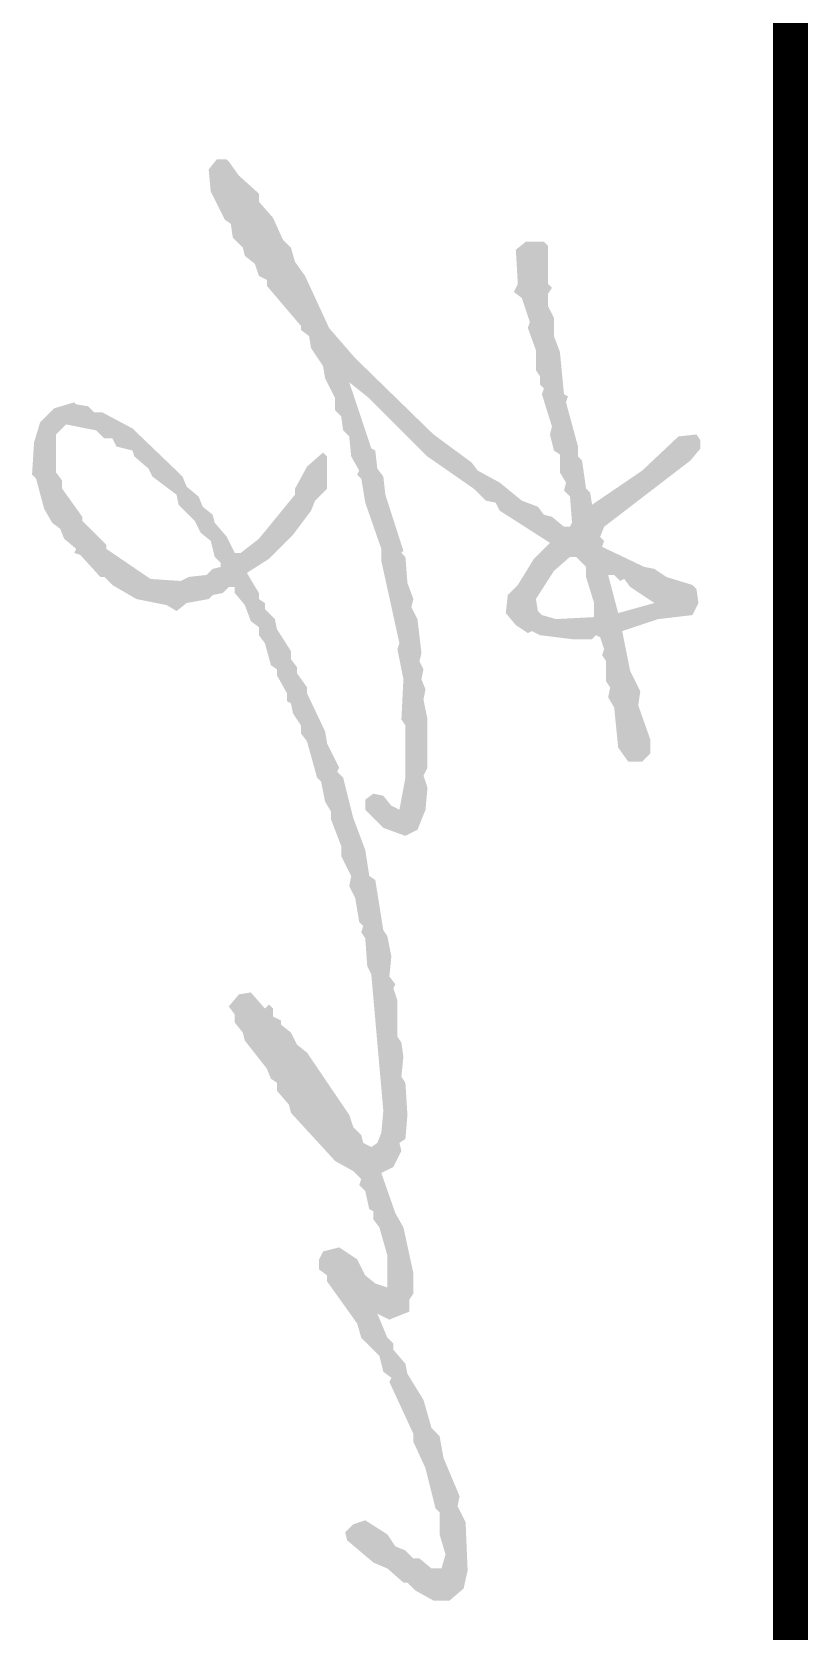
# Model space of a CAD drawing. Extents: x 1188826 to 1909461, y 608442 to 1651179.
# Drawn here: x 1314569.2 to 1314723.8, y 622438.2 to 622757 of the extents above; entities that cross this region are included whole.
import ezdxf

# ---------------------------------------------------------------- set-up
doc = ezdxf.new("R2010")
doc.units = 0
doc.header["$LTSCALE"] = 1000
doc.header["$MEASUREMENT"] = 0
doc.layers.add('图框', color=140, linetype='Continuous')
doc.layers.add('签名', color=7, linetype='Continuous', lineweight=18)

# ---------------------------------------------------------------- blocks, each defined once
blk = doc.blocks.new('tq123')
at = {"layer": '签名'}
h = blk.add_hatch(color=2, dxfattribs=at)
h.dxf.hatch_style = 1
h.paths.add_polyline_path([(-1585.3, 9818.7), (-1585.3, 9824.7), (-1579.3, 9830.7), (-1581.3, 9834.7), (-1573.3, 9840.7), (-1557.3, 9864.7), (-1547.3, 9828.7)], flags=16)
h.paths.add_polyline_path([(-1603.3, 9780.7), (-1603.3, 9786.7), (-1593.3, 9796.7), (-1583.3, 9796.7), (-1557.3, 9804.7), (-1543.3, 9804.7), (-1541.3, 9766.7), (-1545.3, 9752.7), (-1549.3, 9748.7), (-1561.3, 9746.7), (-1589.3, 9764.7)], flags=16)
h.paths.add_polyline_path([(-1735.3, 9278.7), (-1729.3, 9308.7), (-1721.3, 9316.7), (-1721.3, 9324.7), (-1713.3, 9328.7), (-1709.3, 9344.7), (-1703.3, 9346.7), (-1691.3, 9360.7), (-1683.3, 9364.7), (-1665.3, 9388.7), (-1655.3, 9390.7), (-1639.3, 9406.7), (-1627.3, 9412.7), (-1619.3, 9422.7), (-1603.3, 9426.7), (-1597.3, 9432.7), (-1593.3, 9432.7), (-1591.3, 9424.7), (-1585.3, 9418.7), (-1583.3, 9400.7), (-1579.3, 9392.7), (-1581.3, 9362.7), (-1611.3, 9318.7), (-1615.3, 9318.7), (-1639.3, 9294.7), (-1643.3, 9294.7), (-1671.3, 9274.7), (-1679.3, 9274.7), (-1687.3, 9268.7), (-1725.3, 9268.7)], flags=16)
h.paths.add_polyline_path([(-1755.3, 9288.7), (-1757.3, 9286.7), (-1751.3, 9266.7), (-1737.3, 9252.7), (-1717.3, 9246.7), (-1685.3, 9244.7), (-1681.3, 9248.7), (-1651.3, 9256.7), (-1637.3, 9264.7), (-1631.3, 9272.7), (-1621.3, 9276.7), (-1611.3, 9288.7), (-1607.3, 9286.7), (-1605.3, 9292.7), (-1583.3, 9312.7), (-1583.3, 9316.7), (-1575.3, 9324.7), (-1561.3, 9348.7), (-1555.3, 9378.7), (-1549.3, 9388.7), (-1557.3, 9398.7), (-1561.3, 9420.7), (-1565.3, 9424.7), (-1567.3, 9434.7), (-1573.3, 9440.7), (-1573.3, 9446.7), (-1567.3, 9446.7), (-1555.3, 9456.7), (-1539.3, 9462.7), (-1533.3, 9470.7), (-1525.3, 9470.7), (-1517.3, 9476.7), (-1495.3, 9482.7), (-1491.3, 9488.7), (-1485.3, 9488.7), (-1467.3, 9498.7), (-1459.3, 9498.7), (-1457.3, 9502.7), (-1447.3, 9504.7), (-1435.3, 9512.7), (-1427.3, 9512.7), (-1419.3, 9518.7), (-1383.3, 9528.7), (-1379.3, 9532.7), (-1359.3, 9536.7), (-1349.3, 9542.7), (-1341.3, 9542.7), (-1315.3, 9552.7), (-1305.3, 9552.7), (-1285.3, 9562.7), (-1275.3, 9560.7), (-1263.3, 9566.7), (-1239.3, 9570.7), (-1235.3, 9574.7), (-1229.3, 9572.7), (-1223.3, 9576.7), (-1195.3, 9578.7), (-1187.3, 9582.7), (-1051.3, 9594.7), (-1029.3, 9592.7), (-1019.3, 9588.7), (-1015.3, 9582.7), (-1019.3, 9574.7), (-1027.3, 9572.7), (-1035.3, 9564.7), (-1047.3, 9560.7), (-1109.3, 9518.7), (-1117.3, 9508.7), (-1129.3, 9502.7), (-1137.3, 9492.7), (-1141.3, 9492.7), (-1145.3, 9484.7), (-1153.3, 9484.7), (-1157.3, 9480.7), (-1153.3, 9476.7), (-1169.3, 9462.7), (-1167.3, 9450.7), (-1155.3, 9440.7), (-1147.3, 9446.7), (-1139.3, 9446.7), (-1129.3, 9454.7), (-1121.3, 9456.7), (-1093.3, 9478.7), (-1083.3, 9482.7), (-1079.3, 9488.7), (-1071.3, 9488.7), (-1057.3, 9500.7), (-1049.3, 9502.7), (-1001.3, 9546.7), (-991.3, 9564.7), (-983.3, 9572.7), (-977.3, 9570.7), (-971.3, 9576.7), (-953.3, 9580.7), (-951.3, 9584.7), (-943.3, 9584.7), (-935.3, 9590.7), (-907.3, 9598.7), (-875.3, 9598.7), (-879.3, 9586.7), (-887.3, 9576.7), (-903.3, 9568.7), (-915.3, 9550.7), (-911.3, 9534.7), (-903.3, 9530.7), (-893.3, 9530.7), (-887.3, 9538.7), (-881.3, 9538.7), (-839.3, 9568.7), (-825.3, 9572.7), (-807.3, 9590.7), (-791.3, 9594.7), (-785.3, 9602.7), (-781.3, 9600.7), (-729.3, 9624.7), (-721.3, 9624.7), (-695.3, 9636.7), (-655.3, 9646.7), (-651.3, 9650.7), (-629.3, 9650.7), (-609.3, 9656.7), (-595.3, 9652.7), (-595.3, 9642.7), (-605.3, 9630.7), (-605.3, 9624.7), (-613.3, 9616.7), (-617.3, 9606.7), (-629.3, 9598.7), (-643.3, 9576.7), (-639.3, 9564.7), (-631.3, 9556.7), (-623.3, 9558.7), (-601.3, 9584.7), (-595.3, 9598.7), (-581.3, 9614.7), (-581.3, 9618.7), (-573.3, 9626.7), (-563.3, 9644.7), (-563.3, 9660.7), (-575.3, 9674.7), (-593.3, 9678.7), (-641.3, 9676.7), (-657.3, 9668.7), (-667.3, 9670.7), (-705.3, 9654.7), (-727.3, 9650.7), (-735.3, 9642.7), (-763.3, 9634.7), (-789.3, 9618.7), (-799.3, 9616.7), (-813.3, 9604.7), (-819.3, 9604.7), (-825.3, 9598.7), (-849.3, 9588.7), (-843.3, 9600.7), (-851.3, 9620.7), (-863.3, 9620.7), (-869.3, 9624.7), (-889.3, 9624.7), (-935.3, 9614.7), (-949.3, 9606.7), (-989.3, 9592.7), (-995.3, 9604.7), (-1011.3, 9612.7), (-1019.3, 9610.7), (-1023.3, 9616.7), (-1047.3, 9618.7), (-1079.3, 9616.7), (-1085.3, 9612.7), (-1105.3, 9614.7), (-1119.3, 9612.7), (-1125.3, 9608.7), (-1161.3, 9608.7), (-1173.3, 9604.7), (-1177.3, 9606.7), (-1185.3, 9600.7), (-1205.3, 9602.7), (-1225.3, 9598.7), (-1231.3, 9594.7), (-1281.3, 9586.7), (-1285.3, 9580.7), (-1311.3, 9576.7), (-1343.3, 9564.7), (-1383.3, 9554.7), (-1389.3, 9548.7), (-1393.3, 9550.7), (-1417.3, 9538.7), (-1429.3, 9536.7), (-1467.3, 9518.7), (-1473.3, 9518.7), (-1487.3, 9508.7), (-1493.3, 9508.7), (-1501.3, 9502.7), (-1509.3, 9502.7), (-1531.3, 9488.7), (-1541.3, 9486.7), (-1551.3, 9476.7), (-1557.3, 9476.7), (-1561.3, 9470.7), (-1567.3, 9470.7), (-1587.3, 9458.7), (-1601.3, 9480.7), (-1625.3, 9504.7), (-1649.3, 9522.7), (-1659.3, 9526.7), (-1671.3, 9538.7), (-1703.3, 9538.7), (-1707.3, 9534.7), (-1693.3, 9518.7), (-1671.3, 9506.7), (-1665.3, 9506.7), (-1621.3, 9470.7), (-1607.3, 9452.7), (-1607.3, 9446.7), (-1623.3, 9438.7), (-1637.3, 9426.7), (-1645.3, 9424.7), (-1653.3, 9414.7), (-1663.3, 9410.7), (-1673.3, 9398.7), (-1683.3, 9394.7), (-1731.3, 9344.7), (-1747.3, 9314.7), (-1747.3, 9306.7), (-1753.3, 9300.7)])
h.paths.add_polyline_path([(-1997.3, 9440.7), (-1999.3, 9438.7), (-1999.3, 9428.7), (-1989.3, 9420.7), (-1967.3, 9422.7), (-1939.3, 9436.7), (-1935.3, 9442.7), (-1921.3, 9444.7), (-1911.3, 9454.7), (-1903.3, 9456.7), (-1895.3, 9466.7), (-1883.3, 9470.7), (-1879.3, 9478.7), (-1873.3, 9478.7), (-1833.3, 9512.7), (-1829.3, 9512.7), (-1823.3, 9520.7), (-1811.3, 9522.7), (-1793.3, 9534.7), (-1781.3, 9536.7), (-1761.3, 9546.7), (-1749.3, 9546.7), (-1743.3, 9552.7), (-1729.3, 9554.7), (-1723.3, 9560.7), (-1703.3, 9562.7), (-1689.3, 9570.7), (-1685.3, 9568.7), (-1681.3, 9572.7), (-1657.3, 9576.7), (-1611.3, 9592.7), (-1599.3, 9592.7), (-1517.3, 9610.7), (-1511.3, 9608.7), (-1481.3, 9614.7), (-1441.3, 9612.7), (-1435.3, 9616.7), (-1383.3, 9616.7), (-1351.3, 9610.7), (-1355.3, 9602.7), (-1365.3, 9594.7), (-1367.3, 9584.7), (-1361.3, 9576.7), (-1351.3, 9576.7), (-1333.3, 9594.7), (-1325.3, 9616.7), (-1331.3, 9628.7), (-1351.3, 9636.7), (-1373.3, 9638.7), (-1385.3, 9634.7), (-1393.3, 9638.7), (-1441.3, 9638.7), (-1461.3, 9634.7), (-1471.3, 9636.7), (-1481.3, 9632.7), (-1491.3, 9634.7), (-1499.3, 9630.7), (-1507.3, 9632.7), (-1541.3, 9628.7), (-1553.3, 9622.7), (-1561.3, 9624.7), (-1577.3, 9618.7), (-1603.3, 9616.7), (-1607.3, 9612.7), (-1609.3, 9614.7), (-1665.3, 9596.7), (-1683.3, 9594.7), (-1691.3, 9588.7), (-1709.3, 9586.7), (-1711.3, 9582.7), (-1777.3, 9560.7), (-1761.3, 9580.7), (-1703.3, 9638.7), (-1671.3, 9684.7), (-1659.3, 9696.7), (-1657.3, 9706.7), (-1649.3, 9710.7), (-1617.3, 9760.7), (-1601.3, 9744.7), (-1575.3, 9728.7), (-1565.3, 9718.7), (-1547.3, 9716.7), (-1535.3, 9726.7), (-1527.3, 9738.7), (-1529.3, 9742.7), (-1525.3, 9750.7), (-1521.3, 9782.7), (-1521.3, 9802.7), (-1525.3, 9806.7), (-1523.3, 9810.7), (-1511.3, 9814.7), (-1505.3, 9812.7), (-1499.3, 9816.7), (-1479.3, 9816.7), (-1473.3, 9820.7), (-1463.3, 9818.7), (-1453.3, 9824.7), (-1413.3, 9828.7), (-1399.3, 9838.7), (-1399.3, 9852.7), (-1407.3, 9860.7), (-1421.3, 9860.7), (-1455.3, 9848.7), (-1469.3, 9850.7), (-1489.3, 9840.7), (-1529.3, 9832.7), (-1541.3, 9868.7), (-1545.3, 9902.7), (-1557.3, 9908.7), (-1571.3, 9906.7), (-1575.3, 9902.7), (-1583.3, 9876.7), (-1591.3, 9864.7), (-1593.3, 9854.7), (-1613.3, 9812.7), (-1619.3, 9814.7), (-1623.3, 9810.7), (-1633.3, 9814.7), (-1699.3, 9900.7), (-1711.3, 9910.7), (-1719.3, 9910.7), (-1725.3, 9906.7), (-1723.3, 9888.7), (-1689.3, 9852.7), (-1655.3, 9802.7), (-1667.3, 9800.7), (-1671.3, 9796.7), (-1699.3, 9792.7), (-1703.3, 9788.7), (-1713.3, 9788.7), (-1757.3, 9776.7), (-1763.3, 9778.7), (-1765.3, 9774.7), (-1807.3, 9770.7), (-1823.3, 9764.7), (-1841.3, 9764.7), (-1853.3, 9758.7), (-1865.3, 9758.7), (-1871.3, 9762.7), (-1875.3, 9758.7), (-1913.3, 9758.7), (-1917.3, 9754.7), (-1917.3, 9736.7), (-1909.3, 9726.7), (-1875.3, 9728.7), (-1867.3, 9724.7), (-1861.3, 9732.7), (-1837.3, 9740.7), (-1831.3, 9738.7), (-1809.3, 9746.7), (-1789.3, 9746.7), (-1783.3, 9750.7), (-1775.3, 9750.7), (-1771.3, 9754.7), (-1765.3, 9752.7), (-1733.3, 9762.7), (-1725.3, 9760.7), (-1709.3, 9764.7), (-1705.3, 9770.7), (-1687.3, 9770.7), (-1677.3, 9776.7), (-1669.3, 9774.7), (-1663.3, 9780.7), (-1637.3, 9782.7), (-1633.3, 9780.7), (-1633.3, 9774.7), (-1643.3, 9762.7), (-1645.3, 9754.7), (-1653.3, 9748.7), (-1659.3, 9732.7), (-1677.3, 9710.7), (-1689.3, 9688.7), (-1697.3, 9682.7), (-1725.3, 9644.7), (-1801.3, 9566.7), (-1831.3, 9540.7), (-1883.3, 9516.7), (-1897.3, 9506.7), (-1911.3, 9502.7), (-1919.3, 9494.7), (-1941.3, 9484.7), (-1957.3, 9470.7), (-1965.3, 9470.7), (-1983.3, 9450.7)])
at = {"layer": '图框', "const_width": 35}
blk.add_lwpolyline([(-6995.1, 10000.3), (4.9, 10000.3)], dxfattribs=at)

msp = doc.modelspace()

# ---------------------------------------------------------------- block references
at = {"xscale": 0.2, "yscale": 0.2, "zscale": 0.2, "rotation": 270}
msp.add_blockref('tq123', (1312720.28, 622331.78), dxfattribs=at)

doc.saveas('drawing.dxf')
